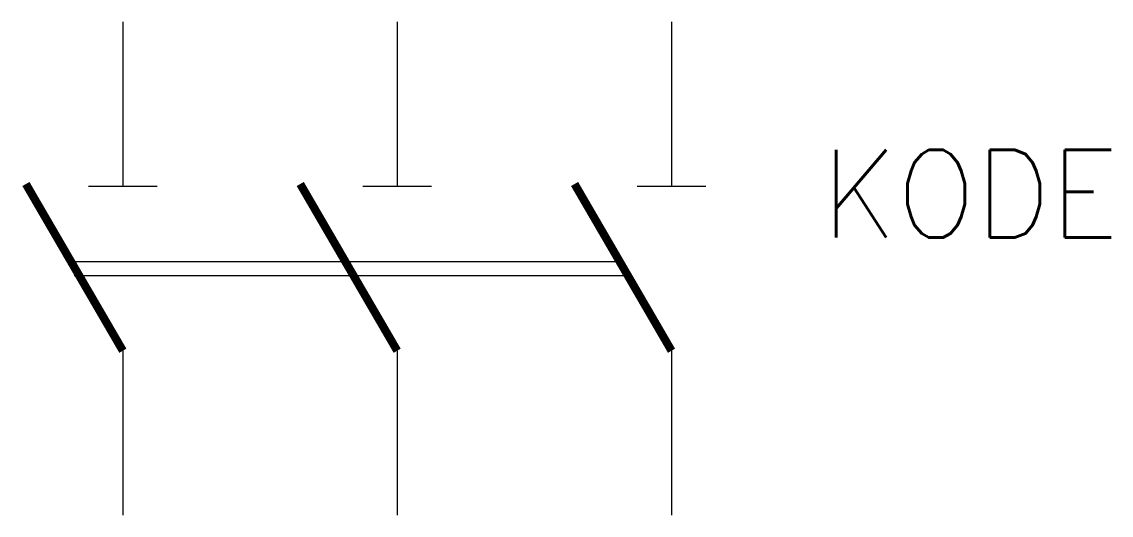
# Model space of a CAD drawing. Extents: x 181 to 299, y 78 to 162.
# Drawn here: x 181.32 to 221.03, y 144 to 162 of the extents above; entities outside this region: 1.
import ezdxf

# ---------------------------------------------------------------- set-up
doc = ezdxf.new("R2010")
doc.units = 0
doc.header["$LTSCALE"] = 6
for name, color, linetype in [('1', 8, 'CONTINUOUS'), ('12', 30, 'CONTINUOUS'), ('3', 30, 'CONTINUOUS')]:
    doc.layers.add(name, color=color, linetype=linetype)
doc.styles.get("Standard").update_dxf_attribs({"font": 'simplex', "width": 0.85})

msp = doc.modelspace()

# ---------------------------------------------------------------- linework, layer by layer
at = {"layer": '1', "color": 0}
for p, q in [((185, 162), (185, 156)), ((195, 162), (195, 156)), ((205, 162), (205, 156)), ((183.228, 153.25), (203.256, 153.25)), ((183.228, 152.75), (203.256, 152.75)), ((185, 150), (185, 144)), ((195, 150), (195, 144)), ((205, 150), (205, 144))]:
    msp.add_line(p, q, dxfattribs=at)
at = {"layer": '1', "color": 0, "const_width": 0.3}
for points in [[(185, 150), (181.466, 156.082)], [(195, 150), (191.466, 156.082)], [(205, 150), (201.466, 156.082)]]:
    msp.add_lwpolyline(points, dxfattribs=at)
at = {"layer": '1', "color": 0}
msp.add_point((299.167, 78), dxfattribs=at)
at = {"layer": '3', "color": 0}
for p, q in [((183.75, 156), (186.25, 156)), ((193.75, 156), (196.25, 156)), ((203.75, 156), (206.25, 156))]:
    msp.add_line(p, q, dxfattribs=at)

# ---------------------------------------------------------------- texts
at = {"layer": '12', "color": 0, "width": 0.95}
msp.add_attdef('KODE', (210.474, 154.125), '-Q', height=3.2, dxfattribs=at)

doc.saveas('drawing.dxf')
